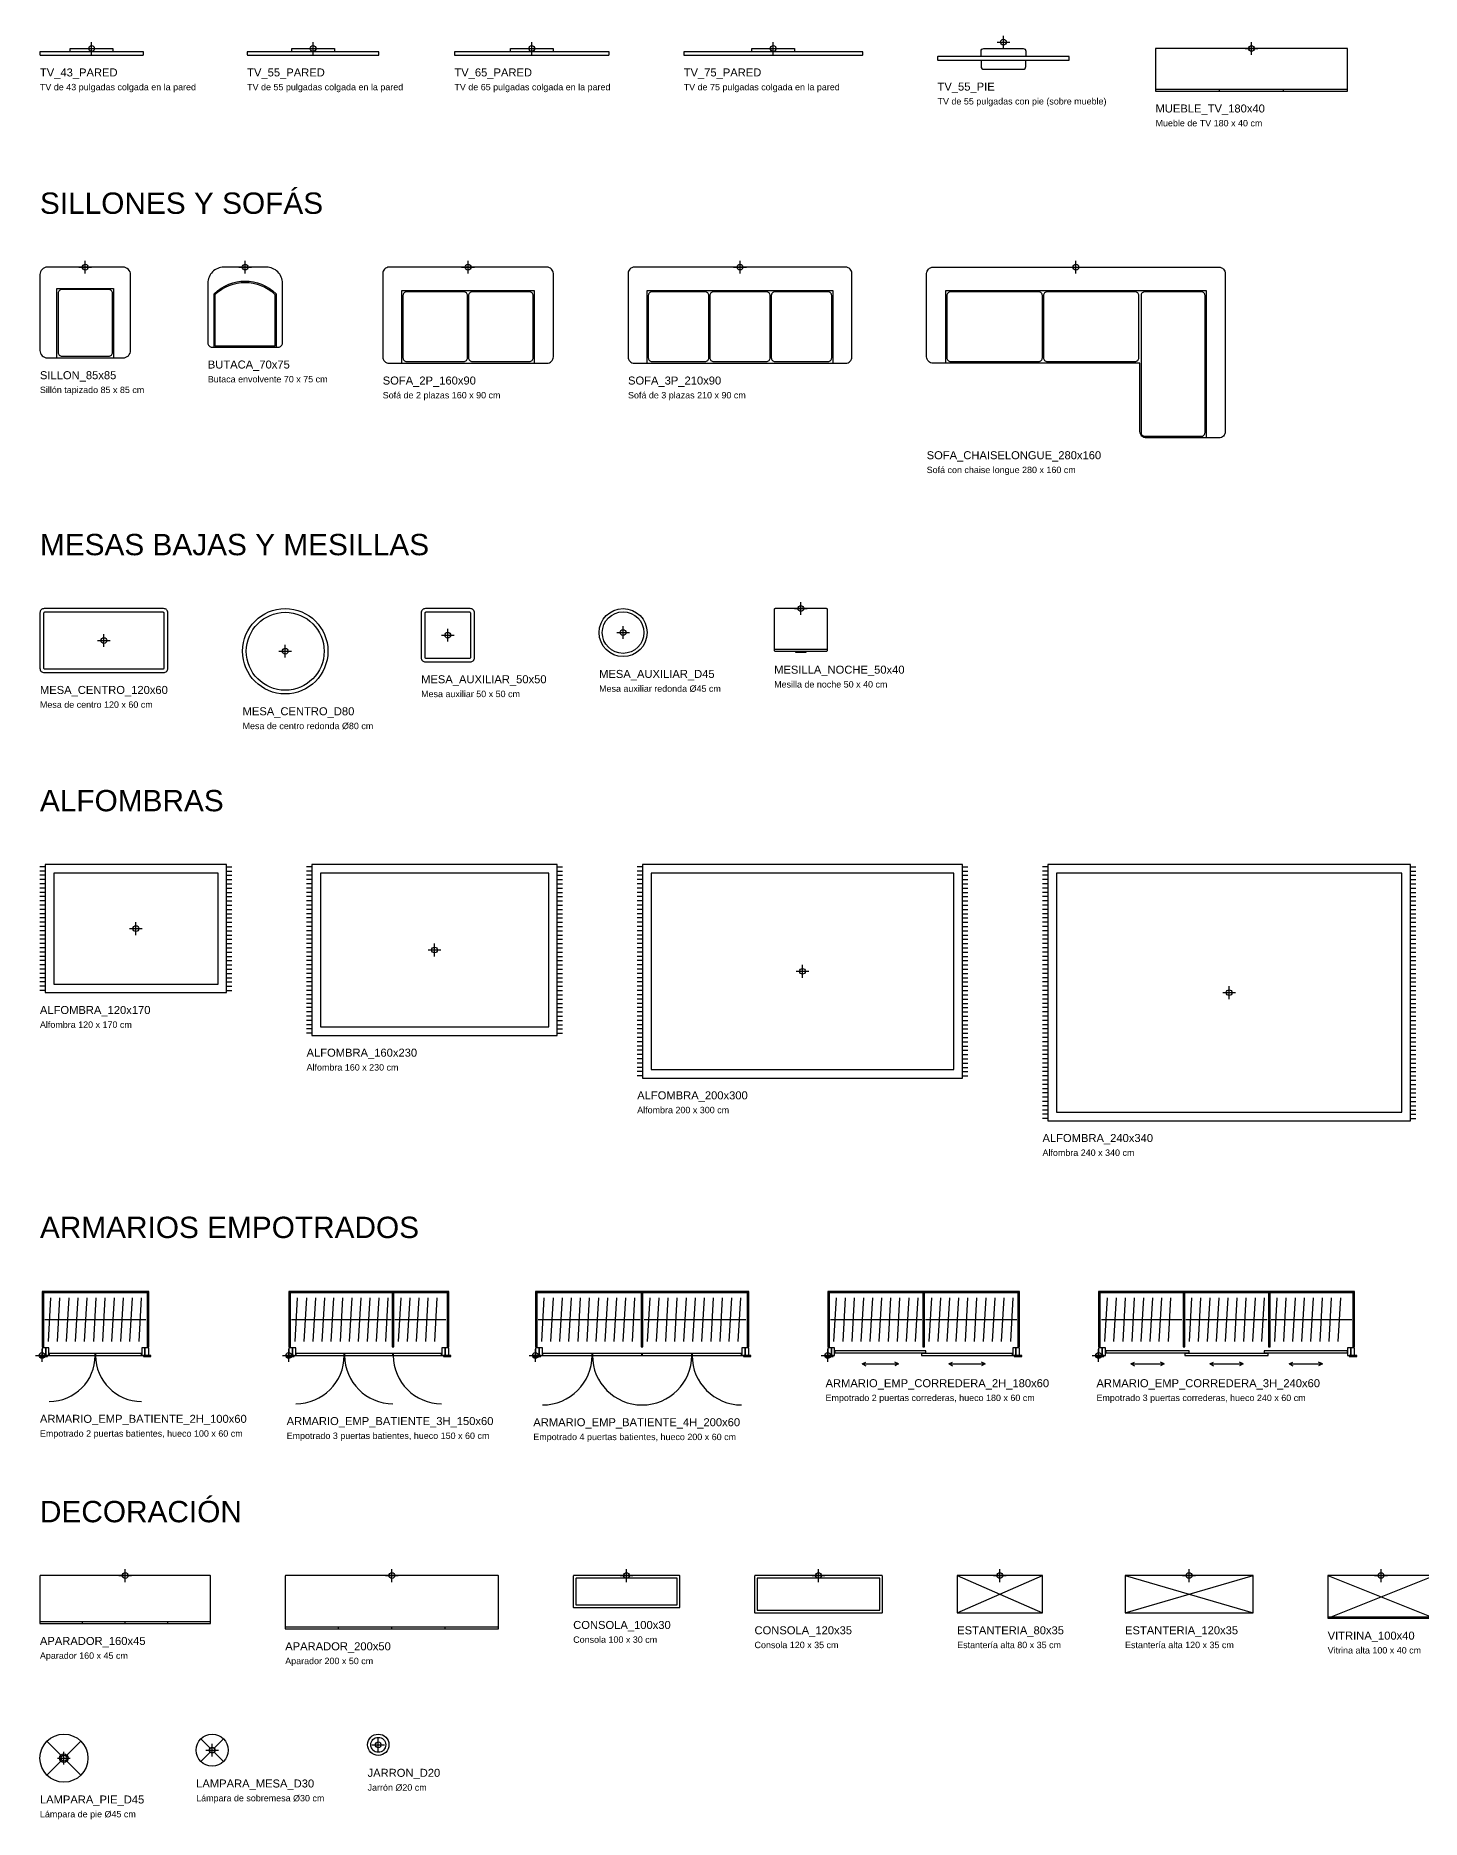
# Model space of a CAD drawing. Header units: millimetres. Extents: x -40 to 20850, y -32766 to 325.
# Drawn here: x -40 to 12952, y -32766 to -16048 of the extents above; entities that cross this region are included whole.
import ezdxf

# ---------------------------------------------------------------- set-up
doc = ezdxf.new("R2010")
doc.units = ezdxf.units.MM
for name, color, linetype in [('CAT-BLOQUES', 7, 'Continuous'), ('CAT-TEXTOS', 8, 'Continuous'), ('CAT-TITULOS', 7, 'Continuous')]:
    doc.layers.add(name, color=color, linetype=linetype)
doc.layers.add('CAT-PUNTO-INSERCION', color=1, linetype='Continuous', plot=False)
doc.styles.add('MOB_TEXTO', font='arial.ttf')

# ---------------------------------------------------------------- blocks, each defined once
blk = doc.blocks.new('TV_43_PARED')
blk.add_lwpolyline([(-200, -30), (-200, 0), (200, 0), (200, -30)])
blk.add_lwpolyline([(-481, -62), (481, -62, 0.414214), (485, -58), (485, -34, 0.414214), (481, -30), (-481, -30, 0.414214), (-485, -34), (-485, -58, 0.414214)], format="xyb", close=True)
blk = doc.blocks.new('TV_55_PARED')
blk.add_lwpolyline([(-200, -30), (-200, 0), (200, 0), (200, -30)])
blk.add_lwpolyline([(-613.5, -62), (613.5, -62, 0.4142136), (617.5, -58), (617.5, -34, 0.4142136), (613.5, -30), (-613.5, -30, 0.4142136), (-617.5, -34), (-617.5, -58, 0.4142136)], format="xyb", close=True)
blk = doc.blocks.new('TV_65_PARED')
blk.add_lwpolyline([(-200, -30), (-200, 0), (200, 0), (200, -30)])
blk.add_lwpolyline([(-721, -62), (721, -62, 0.414214), (725, -58), (725, -34, 0.414214), (721, -30), (-721, -30, 0.414214), (-725, -34), (-725, -58, 0.414214)], format="xyb", close=True)
blk = doc.blocks.new('TV_75_PARED')
blk.add_lwpolyline([(-200, -30), (-200, 0), (200, 0), (200, -30)])
blk.add_lwpolyline([(-836, -62), (836, -62, 0.414214), (840, -58), (840, -34, 0.414214), (836, -30), (-836, -30, 0.414214), (-840, -34), (-840, -58, 0.414214)], format="xyb", close=True)
blk = doc.blocks.new('TV_55_PIE')
blk.add_lwpolyline([(-613.5, -170), (613.5, -170, 0.4142136), (617.5, -166), (617.5, -139, 0.4142136), (613.5, -135), (-613.5, -135, 0.4142136), (-617.5, -139), (-617.5, -166, 0.4142136)], format="xyb", close=True)
for points in [[(-210, -135), (-210, -85, -0.4142136), (-185, -60), (185, -60, -0.4142136), (210, -85), (210, -135)], [(-210, -170), (-210, -230, 0.4142136), (-185, -255), (185, -255, 0.4142136), (210, -230), (210, -170)]]:
    blk.add_lwpolyline(points, format="xyb")
blk = doc.blocks.new('MUEBLE_TV_180x40')
for p, q in [((-900, -380), (900, -380)), ((-300, -400), (-300, -380)), ((300, -400), (300, -380))]:
    blk.add_line(p, q)
blk.add_lwpolyline([(-896, -400), (896, -400, 0.414214), (900, -396), (900, -4, 0.414214), (896, 0), (-896, 0, 0.414214), (-900, -4), (-900, -396, 0.414214)], format="xyb", close=True)
blk = doc.blocks.new('SILLON_85x85')
for points in [[(-355, -850), (355, -850, 0.414214), (425, -780), (425, -70, 0.414214), (355, 0), (-355, 0, 0.414214), (-425, -70), (-425, -780, 0.414214)], [(-220, -835), (220, -835, 0.414214), (255, -800), (255, -245, 0.414214), (220, -210), (-220, -210, 0.414214), (-255, -245), (-255, -800, 0.414214)]]:
    blk.add_lwpolyline(points, format="xyb", close=True)
blk.add_lwpolyline([(-265, -850), (-265, -200), (265, -200), (265, -850)])
blk = doc.blocks.new('BUTACA_70x75')
for points in [[(-310, -750), (310, -750, 0.414214), (350, -710), (350, -150, 0.414214), (200, 0), (-200, 0, 0.414214), (-350, -150), (-350, -710, 0.414214)], [(-280, -740), (-280, -255, -0.4), (280, -255), (280, -740)]]:
    blk.add_lwpolyline(points, format="xyb", close=True)
blk.add_lwpolyline([(-290, -750), (-290, -250, -0.413793), (290, -250), (290, -750)], format="xyb")
blk = doc.blocks.new('SOFA_2P_160x90')
for points in [[(-740, -900), (740, -900, 0.414214), (800, -840), (800, -60, 0.414214), (740, 0), (-740, 0, 0.414214), (-800, -60), (-800, -840, 0.414214)], [(-575, -885), (-40, -885, 0.414214), (-5, -850), (-5, -265, 0.414214), (-40, -230), (-575, -230, 0.414214), (-610, -265), (-610, -850, 0.414214)], [(40, -885), (575, -885, 0.414214), (610, -850), (610, -265, 0.414214), (575, -230), (40, -230, 0.414214), (5, -265), (5, -850, 0.414214)]]:
    blk.add_lwpolyline(points, format="xyb", close=True)
blk.add_lwpolyline([(-620, -900), (-620, -220), (620, -220), (620, -900)])
blk = doc.blocks.new('SOFA_3P_210x90')
for points in [[(-990, -900), (990, -900, 0.414214), (1050, -840), (1050, -60, 0.414214), (990, 0), (-990, 0, 0.414214), (-1050, -60), (-1050, -840, 0.414214)], [(-825, -885), (-328, -885, 0.414214), (-293, -850), (-293, -265, 0.414214), (-328, -230), (-825, -230, 0.414214), (-860, -265), (-860, -850, 0.414214)], [(-248, -885), (248, -885, 0.414214), (283, -850), (283, -265, 0.414214), (248, -230), (-248, -230, 0.414214), (-283, -265), (-283, -850, 0.414214)], [(328, -885), (825, -885, 0.414214), (860, -850), (860, -265, 0.414214), (825, -230), (328, -230, 0.414214), (293, -265), (293, -850, 0.414214)]]:
    blk.add_lwpolyline(points, format="xyb", close=True)
blk.add_lwpolyline([(-870, -900), (-870, -220), (870, -220), (870, -900)])
blk = doc.blocks.new('SOFA_CHAISELONGUE_280x160')
for points in [[(-1400, -60, -0.414214), (-1340, 0), (1340, 0, -0.414214), (1400, -60), (1400, -1540, -0.414214), (1340, -1600), (660, -1600, -0.414214), (600, -1540), (600, -900), (-1340, -900, -0.414214), (-1400, -840)], [(-1175, -885), (-350, -885, 0.414214), (-315, -850), (-315, -265, 0.414214), (-350, -230), (-1175, -230, 0.414214), (-1210, -265), (-1210, -850, 0.414214)], [(-270, -885), (555, -885, 0.414214), (590, -850), (590, -265, 0.414214), (555, -230), (-270, -230, 0.414214), (-305, -265), (-305, -850, 0.414214)], [(645, -1585), (1175, -1585, 0.414214), (1210, -1550), (1210, -265, 0.414214), (1175, -230), (645, -230, 0.414214), (610, -265), (610, -1550, 0.414214)]]:
    blk.add_lwpolyline(points, format="xyb", close=True)
blk.add_lwpolyline([(-1220, -900), (-1220, -220), (1220, -220), (1220, -1600)])
blk = doc.blocks.new('MESA_CENTRO_120x60')
for points in [[(-560, -300), (560, -300, 0.414214), (600, -260), (600, 260, 0.414214), (560, 300), (-560, 300, 0.414214), (-600, 260), (-600, -260, 0.414214)], [(-557, -265), (557, -265, 0.414214), (565, -257), (565, 257, 0.414214), (557, 265), (-557, 265, 0.414214), (-565, 257), (-565, -257, 0.414214)]]:
    blk.add_lwpolyline(points, format="xyb", close=True)
blk = doc.blocks.new('MESA_CENTRO_D80')
for radius in [400, 365]:
    blk.add_circle((0, 0), radius)
blk = doc.blocks.new('MESA_AUXILIAR_50x50')
for points in [[(-210, -250), (210, -250, 0.414214), (250, -210), (250, 210, 0.414214), (210, 250), (-210, 250, 0.414214), (-250, 210), (-250, -210, 0.414214)], [(-207, -215), (207, -215, 0.414214), (215, -207), (215, 207, 0.414214), (207, 215), (-207, 215, 0.414214), (-215, 207), (-215, -207, 0.414214)]]:
    blk.add_lwpolyline(points, format="xyb", close=True)
blk = doc.blocks.new('MESA_AUXILIAR_D45')
for radius in [225, 195]:
    blk.add_circle((0, 0), radius)
blk = doc.blocks.new('MESILLA_NOCHE_50x40')
blk.add_line((-250, -380), (250, -380))
blk.add_lwpolyline([(-240, -400), (240, -400, 0.414214), (250, -390), (250, -10, 0.414214), (240, 0), (-240, 0, 0.414214), (-250, -10), (-250, -390, 0.414214)], format="xyb", close=True)
blk.add_lwpolyline([(-50, -400), (-50, -410), (50, -410), (50, -400)])
blk = doc.blocks.new('ALFOMBRA_120x170')
for p, q in [((-850, 580), (-900, 580)), ((-850, 540), (-900, 540)), ((850, 580), (900, 580)), ((850, 540), (900, 540)), ((-850, 500), (-900, 500)), ((-850, 460), (-900, 460)), ((-850, 420), (-900, 420)), ((-850, 380), (-900, 380)), ((-850, 340), (-900, 340)), ((850, 500), (900, 500)), ((850, 460), (900, 460)), ((850, 420), (900, 420)), ((850, 380), (900, 380)), ((850, 340), (900, 340)), ((-850, 300), (-900, 300)), ((-850, 260), (-900, 260)), ((-850, 220), (-900, 220)), ((-850, 180), (-900, 180)), ((850, 300), (900, 300)), ((850, 260), (900, 260)), ((850, 220), (900, 220)), ((850, 180), (900, 180)), ((-850, 140), (-900, 140)), ((-850, 100), (-900, 100)), ((-850, 60), (-900, 60)), ((-850, 20), (-900, 20)), ((850, 140), (900, 140)), ((850, 100), (900, 100)), ((850, 60), (900, 60)), ((850, 20), (900, 20)), ((-850, -20), (-900, -20)), ((-850, -60), (-900, -60)), ((-850, -100), (-900, -100)), ((-850, -140), (-900, -140)), ((850, -20), (900, -20)), ((850, -60), (900, -60)), ((850, -100), (900, -100)), ((850, -140), (900, -140)), ((-850, -180), (-900, -180)), ((-850, -220), (-900, -220)), ((-850, -260), (-900, -260)), ((-850, -300), (-900, -300)), ((850, -180), (900, -180)), ((850, -220), (900, -220)), ((850, -260), (900, -260)), ((850, -300), (900, -300)), ((-850, -340), (-900, -340)), ((-850, -380), (-900, -380)), ((-850, -420), (-900, -420)), ((-850, -460), (-900, -460)), ((-850, -500), (-900, -500)), ((850, -340), (900, -340)), ((850, -380), (900, -380)), ((850, -420), (900, -420)), ((850, -460), (900, -460)), ((850, -500), (900, -500)), ((-850, -540), (-900, -540)), ((-850, -580), (-900, -580)), ((850, -540), (900, -540)), ((850, -580), (900, -580))]:
    blk.add_line(p, q)
for points in [[(-850, -600), (850, -600), (850, 600), (-850, 600)], [(-770, -520), (770, -520), (770, 520), (-770, 520)]]:
    blk.add_lwpolyline(points, close=True)
blk = doc.blocks.new('ALFOMBRA_160x230')
for p, q in [((-1150, 780), (-1200, 780)), ((-1150, 740), (-1200, 740)), ((-1150, 700), (-1200, 700)), ((1150, 780), (1200, 780)), ((1150, 740), (1200, 740)), ((1150, 700), (1200, 700)), ((-1150, 660), (-1200, 660)), ((-1150, 620), (-1200, 620)), ((-1150, 580), (-1200, 580)), ((-1150, 540), (-1200, 540)), ((1150, 660), (1200, 660)), ((1150, 620), (1200, 620)), ((1150, 580), (1200, 580)), ((1150, 540), (1200, 540)), ((-1150, 500), (-1200, 500)), ((-1150, 460), (-1200, 460)), ((-1150, 420), (-1200, 420)), ((-1150, 380), (-1200, 380)), ((-1150, 340), (-1200, 340)), ((1150, 500), (1200, 500)), ((1150, 460), (1200, 460)), ((1150, 420), (1200, 420)), ((1150, 380), (1200, 380)), ((1150, 340), (1200, 340)), ((-1150, 300), (-1200, 300)), ((-1150, 260), (-1200, 260)), ((-1150, 220), (-1200, 220)), ((-1150, 180), (-1200, 180)), ((1150, 300), (1200, 300)), ((1150, 260), (1200, 260)), ((1150, 220), (1200, 220)), ((1150, 180), (1200, 180)), ((-1150, 140), (-1200, 140)), ((-1150, 100), (-1200, 100)), ((-1150, 60), (-1200, 60)), ((-1150, 20), (-1200, 20)), ((1150, 140), (1200, 140)), ((1150, 100), (1200, 100)), ((1150, 60), (1200, 60)), ((1150, 20), (1200, 20)), ((-1150, -20), (-1200, -20)), ((-1150, -60), (-1200, -60)), ((-1150, -100), (-1200, -100)), ((-1150, -140), (-1200, -140)), ((1150, -20), (1200, -20)), ((1150, -60), (1200, -60)), ((1150, -100), (1200, -100)), ((1150, -140), (1200, -140)), ((-1150, -180), (-1200, -180)), ((-1150, -220), (-1200, -220)), ((-1150, -260), (-1200, -260)), ((-1150, -300), (-1200, -300)), ((1150, -180), (1200, -180)), ((1150, -220), (1200, -220)), ((1150, -260), (1200, -260)), ((1150, -300), (1200, -300)), ((-1150, -340), (-1200, -340)), ((-1150, -380), (-1200, -380)), ((-1150, -420), (-1200, -420)), ((-1150, -460), (-1200, -460)), ((-1150, -500), (-1200, -500)), ((1150, -340), (1200, -340)), ((1150, -380), (1200, -380)), ((1150, -420), (1200, -420)), ((1150, -460), (1200, -460)), ((1150, -500), (1200, -500)), ((-1150, -540), (-1200, -540)), ((-1150, -580), (-1200, -580)), ((-1150, -620), (-1200, -620)), ((-1150, -660), (-1200, -660)), ((1150, -540), (1200, -540)), ((1150, -580), (1200, -580)), ((1150, -620), (1200, -620)), ((1150, -660), (1200, -660)), ((-1150, -700), (-1200, -700)), ((-1150, -740), (-1200, -740)), ((-1150, -780), (-1200, -780)), ((1150, -700), (1200, -700)), ((1150, -740), (1200, -740)), ((1150, -780), (1200, -780))]:
    blk.add_line(p, q)
for points in [[(-1150, -800), (1150, -800), (1150, 800), (-1150, 800)], [(-1070, -720), (1070, -720), (1070, 720), (-1070, 720)]]:
    blk.add_lwpolyline(points, close=True)
blk = doc.blocks.new('ALFOMBRA_200x300')
for p, q in [((-1500, 980), (-1550, 980)), ((-1500, 940), (-1550, 940)), ((-1500, 900), (-1550, 900)), ((-1500, 860), (-1550, 860)), ((1500, 980), (1550, 980)), ((1500, 940), (1550, 940)), ((1500, 900), (1550, 900)), ((1500, 860), (1550, 860)), ((-1500, 820), (-1550, 820)), ((-1500, 780), (-1550, 780)), ((-1500, 740), (-1550, 740)), ((-1500, 700), (-1550, 700)), ((1500, 820), (1550, 820)), ((1500, 780), (1550, 780)), ((1500, 740), (1550, 740)), ((1500, 700), (1550, 700)), ((-1500, 660), (-1550, 660)), ((-1500, 620), (-1550, 620)), ((-1500, 580), (-1550, 580)), ((-1500, 540), (-1550, 540)), ((1500, 660), (1550, 660)), ((1500, 620), (1550, 620)), ((1500, 580), (1550, 580)), ((1500, 540), (1550, 540)), ((-1500, 500), (-1550, 500)), ((-1500, 460), (-1550, 460)), ((-1500, 420), (-1550, 420)), ((-1500, 380), (-1550, 380)), ((-1500, 340), (-1550, 340)), ((1500, 500), (1550, 500)), ((1500, 460), (1550, 460)), ((1500, 420), (1550, 420)), ((1500, 380), (1550, 380)), ((1500, 340), (1550, 340)), ((-1500, 300), (-1550, 300)), ((-1500, 260), (-1550, 260)), ((-1500, 220), (-1550, 220)), ((-1500, 180), (-1550, 180)), ((1500, 300), (1550, 300)), ((1500, 260), (1550, 260)), ((1500, 220), (1550, 220)), ((1500, 180), (1550, 180)), ((-1500, 140), (-1550, 140)), ((-1500, 100), (-1550, 100)), ((-1500, 60), (-1550, 60)), ((-1500, 20), (-1550, 20)), ((1500, 140), (1550, 140)), ((1500, 100), (1550, 100)), ((1500, 60), (1550, 60)), ((1500, 20), (1550, 20)), ((-1500, -20), (-1550, -20)), ((-1500, -60), (-1550, -60)), ((-1500, -100), (-1550, -100)), ((-1500, -140), (-1550, -140)), ((1500, -20), (1550, -20)), ((1500, -60), (1550, -60)), ((1500, -100), (1550, -100)), ((1500, -140), (1550, -140)), ((-1500, -180), (-1550, -180)), ((-1500, -220), (-1550, -220)), ((-1500, -260), (-1550, -260)), ((-1500, -300), (-1550, -300)), ((1500, -180), (1550, -180)), ((1500, -220), (1550, -220)), ((1500, -260), (1550, -260)), ((1500, -300), (1550, -300)), ((-1500, -340), (-1550, -340)), ((-1500, -380), (-1550, -380)), ((-1500, -420), (-1550, -420)), ((-1500, -460), (-1550, -460)), ((-1500, -500), (-1550, -500)), ((1500, -340), (1550, -340)), ((1500, -380), (1550, -380)), ((1500, -420), (1550, -420)), ((1500, -460), (1550, -460)), ((1500, -500), (1550, -500)), ((-1500, -540), (-1550, -540)), ((-1500, -580), (-1550, -580)), ((-1500, -620), (-1550, -620)), ((-1500, -660), (-1550, -660)), ((1500, -540), (1550, -540)), ((1500, -580), (1550, -580)), ((1500, -620), (1550, -620)), ((1500, -660), (1550, -660)), ((-1500, -700), (-1550, -700)), ((-1500, -740), (-1550, -740)), ((-1500, -780), (-1550, -780)), ((-1500, -820), (-1550, -820)), ((1500, -700), (1550, -700)), ((1500, -740), (1550, -740)), ((1500, -780), (1550, -780)), ((1500, -820), (1550, -820)), ((-1500, -860), (-1550, -860)), ((-1500, -900), (-1550, -900)), ((-1500, -940), (-1550, -940)), ((-1500, -980), (-1550, -980)), ((1500, -860), (1550, -860)), ((1500, -900), (1550, -900)), ((1500, -940), (1550, -940)), ((1500, -980), (1550, -980))]:
    blk.add_line(p, q)
for points in [[(-1500, -1000), (1500, -1000), (1500, 1000), (-1500, 1000)], [(-1420, -920), (1420, -920), (1420, 920), (-1420, 920)]]:
    blk.add_lwpolyline(points, close=True)
blk = doc.blocks.new('ALFOMBRA_240x340')
for p, q in [((-1700, 1180), (-1750, 1180)), ((1700, 1180), (1750, 1180)), ((-1700, 1140), (-1750, 1140)), ((-1700, 1100), (-1750, 1100)), ((-1700, 1060), (-1750, 1060)), ((-1700, 1020), (-1750, 1020)), ((1700, 1140), (1750, 1140)), ((1700, 1100), (1750, 1100)), ((1700, 1060), (1750, 1060)), ((1700, 1020), (1750, 1020)), ((-1700, 980), (-1750, 980)), ((-1700, 940), (-1750, 940)), ((-1700, 900), (-1750, 900)), ((-1700, 860), (-1750, 860)), ((1700, 980), (1750, 980)), ((1700, 940), (1750, 940)), ((1700, 900), (1750, 900)), ((1700, 860), (1750, 860)), ((-1700, 820), (-1750, 820)), ((-1700, 780), (-1750, 780)), ((-1700, 740), (-1750, 740)), ((-1700, 700), (-1750, 700)), ((1700, 820), (1750, 820)), ((1700, 780), (1750, 780)), ((1700, 740), (1750, 740)), ((1700, 700), (1750, 700)), ((-1700, 660), (-1750, 660)), ((-1700, 620), (-1750, 620)), ((-1700, 580), (-1750, 580)), ((-1700, 540), (-1750, 540)), ((1700, 660), (1750, 660)), ((1700, 620), (1750, 620)), ((1700, 580), (1750, 580)), ((1700, 540), (1750, 540)), ((-1700, 500), (-1750, 500)), ((-1700, 460), (-1750, 460)), ((-1700, 420), (-1750, 420)), ((-1700, 380), (-1750, 380)), ((-1700, 340), (-1750, 340)), ((1700, 500), (1750, 500)), ((1700, 460), (1750, 460)), ((1700, 420), (1750, 420)), ((1700, 380), (1750, 380)), ((1700, 340), (1750, 340)), ((-1700, 300), (-1750, 300)), ((-1700, 260), (-1750, 260)), ((-1700, 220), (-1750, 220)), ((-1700, 180), (-1750, 180)), ((1700, 300), (1750, 300)), ((1700, 260), (1750, 260)), ((1700, 220), (1750, 220)), ((1700, 180), (1750, 180)), ((-1700, 140), (-1750, 140)), ((-1700, 100), (-1750, 100)), ((-1700, 60), (-1750, 60)), ((-1700, 20), (-1750, 20)), ((1700, 140), (1750, 140)), ((1700, 100), (1750, 100)), ((1700, 60), (1750, 60)), ((1700, 20), (1750, 20)), ((-1700, -20), (-1750, -20)), ((-1700, -60), (-1750, -60)), ((-1700, -100), (-1750, -100)), ((-1700, -140), (-1750, -140)), ((1700, -20), (1750, -20)), ((1700, -60), (1750, -60)), ((1700, -100), (1750, -100)), ((1700, -140), (1750, -140)), ((-1700, -180), (-1750, -180)), ((-1700, -220), (-1750, -220)), ((-1700, -260), (-1750, -260)), ((-1700, -300), (-1750, -300)), ((1700, -180), (1750, -180)), ((1700, -220), (1750, -220)), ((1700, -260), (1750, -260)), ((1700, -300), (1750, -300)), ((-1700, -340), (-1750, -340)), ((-1700, -380), (-1750, -380)), ((-1700, -420), (-1750, -420)), ((-1700, -460), (-1750, -460)), ((-1700, -500), (-1750, -500)), ((1700, -340), (1750, -340)), ((1700, -380), (1750, -380)), ((1700, -420), (1750, -420)), ((1700, -460), (1750, -460)), ((1700, -500), (1750, -500)), ((-1700, -540), (-1750, -540)), ((-1700, -580), (-1750, -580)), ((-1700, -620), (-1750, -620)), ((-1700, -660), (-1750, -660)), ((1700, -540), (1750, -540)), ((1700, -580), (1750, -580)), ((1700, -620), (1750, -620)), ((1700, -660), (1750, -660)), ((-1700, -700), (-1750, -700)), ((-1700, -740), (-1750, -740)), ((-1700, -780), (-1750, -780)), ((-1700, -820), (-1750, -820)), ((1700, -700), (1750, -700)), ((1700, -740), (1750, -740)), ((1700, -780), (1750, -780)), ((1700, -820), (1750, -820)), ((-1700, -860), (-1750, -860)), ((-1700, -900), (-1750, -900)), ((-1700, -940), (-1750, -940)), ((-1700, -980), (-1750, -980)), ((1700, -860), (1750, -860)), ((1700, -900), (1750, -900)), ((1700, -940), (1750, -940)), ((1700, -980), (1750, -980)), ((-1700, -1020), (-1750, -1020)), ((-1700, -1060), (-1750, -1060)), ((-1700, -1100), (-1750, -1100)), ((-1700, -1140), (-1750, -1140)), ((1700, -1020), (1750, -1020)), ((1700, -1060), (1750, -1060)), ((1700, -1100), (1750, -1100)), ((1700, -1140), (1750, -1140)), ((-1700, -1180), (-1750, -1180)), ((1700, -1180), (1750, -1180))]:
    blk.add_line(p, q)
for points in [[(-1700, -1200), (1700, -1200), (1700, 1200), (-1700, 1200)], [(-1620, -1120), (1620, -1120), (1620, 1120), (-1620, 1120)]]:
    blk.add_lwpolyline(points, close=True)
blk = doc.blocks.new('ARMARIO_EMP_BATIENTE_2H_100x60')
for p, q in [((59, 130), (83, 540)), ((144, 130), (168, 540)), ((229, 130), (253, 540)), ((314, 130), (338, 540)), ((399, 130), (423, 540)), ((484, 130), (508, 540)), ((569, 130), (593, 540)), ((654, 130), (678, 540)), ((739, 130), (763, 540)), ((824, 130), (848, 540)), ((909, 130), (933, 540)), ((26, 335), (974, 335))]:
    blk.add_line(p, q)
for points in [[(0, 80), (16, 80), (16, 600), (0, 600)], [(16, 590), (984, 590), (984, 600), (16, 600)], [(984, 80), (1000, 80), (1000, 600), (984, 600)], [(-20, -10), (50, -10), (50, 0), (-20, 0)], [(0, 0), (35, 0), (35, 70), (0, 70)], [(35, 0), (65, 0), (65, 70), (35, 70)], [(67, 0), (498.5, 0), (498.5, 19), (67, 19)], [(501.5, 0), (933, 0), (933, 19), (501.5, 19)], [(935, 0), (965, 0), (965, 70), (935, 70)], [(950, -10), (1020, -10), (1020, 0), (950, 0)], [(965, 0), (1000, 0), (1000, 70), (965, 70)]]:
    blk.add_lwpolyline(points, close=True)
for centre, start, end in [((67, 0), 270, 360), ((933, 0), 180, 270)]:
    blk.add_arc(centre, 431.5, start, end)
blk = doc.blocks.new('ARMARIO_EMP_BATIENTE_3H_150x60')
for p, q in [((59, 130), (83, 540)), ((144, 130), (168, 540)), ((229, 130), (253, 540)), ((314, 130), (338, 540)), ((399, 130), (423, 540)), ((484, 130), (508, 540)), ((569, 130), (593, 540)), ((654, 130), (678, 540)), ((739, 130), (763, 540)), ((824, 130), (848, 540)), ((909, 130), (933, 540)), ((1029, 130), (1053, 540)), ((1114, 130), (1138, 540)), ((1199, 130), (1223, 540)), ((1284, 130), (1308, 540)), ((1369, 130), (1393, 540)), ((26, 335), (960, 335)), ((996, 335), (1474, 335))]:
    blk.add_line(p, q)
for points in [[(0, 80), (16, 80), (16, 600), (0, 600)], [(16, 590), (1484, 590), (1484, 600), (16, 600)], [(970, 80), (986, 80), (986, 590), (970, 590)], [(1484, 80), (1500, 80), (1500, 600), (1484, 600)], [(-20, -10), (50, -10), (50, 0), (-20, 0)], [(0, 0), (35, 0), (35, 70), (0, 70)], [(35, 0), (65, 0), (65, 70), (35, 70)], [(67, 0), (520, 0), (520, 19), (67, 19)], [(523, 0), (977, 0), (977, 19), (523, 19)], [(980, 0), (1433, 0), (1433, 19), (980, 19)], [(1435, 0), (1465, 0), (1465, 70), (1435, 70)], [(1450, -10), (1520, -10), (1520, 0), (1450, 0)], [(1465, 0), (1500, 0), (1500, 70), (1465, 70)]]:
    blk.add_lwpolyline(points, close=True)
for centre, start, end in [((67, 0), 270, 360), ((977, 0), 180, 270), ((1433, 0), 180, 270)]:
    blk.add_arc(centre, 453, start, end)
blk = doc.blocks.new('ARMARIO_EMP_BATIENTE_4H_200x60')
for p, q in [((59, 130), (83, 540)), ((144, 130), (168, 540)), ((229, 130), (253, 540)), ((314, 130), (338, 540)), ((399, 130), (423, 540)), ((484, 130), (508, 540)), ((569, 130), (593, 540)), ((654, 130), (678, 540)), ((739, 130), (763, 540)), ((824, 130), (848, 540)), ((909, 130), (933, 540)), ((1051, 130), (1075, 540)), ((1136, 130), (1160, 540)), ((1221, 130), (1245, 540)), ((1306, 130), (1330, 540)), ((1391, 130), (1415, 540)), ((1476, 130), (1500, 540)), ((1561, 130), (1585, 540)), ((1646, 130), (1670, 540)), ((1731, 130), (1755, 540)), ((1816, 130), (1840, 540)), ((1901, 130), (1925, 540)), ((26, 335), (982, 335)), ((1018, 335), (1974, 335))]:
    blk.add_line(p, q)
for points in [[(0, 80), (16, 80), (16, 600), (0, 600)], [(16, 590), (1984, 590), (1984, 600), (16, 600)], [(992, 80), (1008, 80), (1008, 590), (992, 590)], [(1984, 80), (2000, 80), (2000, 600), (1984, 600)], [(-20, -10), (50, -10), (50, 0), (-20, 0)], [(0, 0), (35, 0), (35, 70), (0, 70)], [(35, 0), (65, 0), (65, 70), (35, 70)], [(67, 0), (531.25, 0), (531.25, 19), (67, 19)], [(534.25, 0), (998.5, 0), (998.5, 19), (534.25, 19)], [(1001.5, 0), (1465.75, 0), (1465.75, 19), (1001.5, 19)], [(1468.75, 0), (1933, 0), (1933, 19), (1468.75, 19)], [(1935, 0), (1965, 0), (1965, 70), (1935, 70)], [(1950, -10), (2020, -10), (2020, 0), (1950, 0)], [(1965, 0), (2000, 0), (2000, 70), (1965, 70)]]:
    blk.add_lwpolyline(points, close=True)
for centre, start, end in [((67, 0), 270, 360), ((998.5, 0), 180, 270), ((1001.5, 0), 270, 360), ((1933, 0), 180, 270)]:
    blk.add_arc(centre, 464.25, start, end)
blk = doc.blocks.new('ARMARIO_EMP_CORREDERA_2H_180x60')
for p, q in [((59, 130), (83, 540)), ((144, 130), (168, 540)), ((229, 130), (253, 540)), ((314, 130), (338, 540)), ((399, 130), (423, 540)), ((484, 130), (508, 540)), ((569, 130), (593, 540)), ((654, 130), (678, 540)), ((739, 130), (763, 540)), ((824, 130), (848, 540)), ((951, 130), (975, 540)), ((1036, 130), (1060, 540)), ((1121, 130), (1145, 540)), ((1206, 130), (1230, 540)), ((1291, 130), (1315, 540)), ((1376, 130), (1400, 540)), ((1461, 130), (1485, 540)), ((1546, 130), (1570, 540)), ((1631, 130), (1655, 540)), ((1716, 130), (1740, 540)), ((26, 335), (882, 335)), ((918, 335), (1774, 335)), ((322.9, -80), (357.9, -62.5)), ((322.9, -80), (664.1, -80)), ((322.9, -80), (357.9, -97.5)), ((664.1, -80), (629.1, -62.5)), ((664.1, -80), (629.1, -97.5)), ((1135.9, -80), (1170.9, -62.5)), ((1135.9, -80), (1477.1, -80)), ((1135.9, -80), (1170.9, -97.5)), ((1477.1, -80), (1442.1, -62.5)), ((1477.1, -80), (1442.1, -97.5))]:
    blk.add_line(p, q)
for points in [[(0, 80), (16, 80), (16, 600), (0, 600)], [(16, 590), (1784, 590), (1784, 600), (16, 600)], [(892, 80), (908, 80), (908, 590), (892, 590)], [(1784, 80), (1800, 80), (1800, 600), (1784, 600)], [(-20, -10), (50, -10), (50, 0), (-20, 0)], [(0, 0), (35, 0), (35, 70), (0, 70)], [(35, 0), (65, 0), (65, 70), (35, 70)], [(67, 23), (920, 23), (920, 42), (67, 42)], [(880, 0), (1733, 0), (1733, 19), (880, 19)], [(1735, 0), (1765, 0), (1765, 70), (1735, 70)], [(1750, -10), (1820, -10), (1820, 0), (1750, 0)], [(1765, 0), (1800, 0), (1800, 70), (1765, 70)]]:
    blk.add_lwpolyline(points, close=True)
blk = doc.blocks.new('ARMARIO_EMP_CORREDERA_3H_240x60')
for p, q in [((59, 130), (83, 540)), ((144, 130), (168, 540)), ((229, 130), (253, 540)), ((314, 130), (338, 540)), ((399, 130), (423, 540)), ((484, 130), (508, 540)), ((569, 130), (593, 540)), ((654, 130), (678, 540)), ((851, 130), (875, 540)), ((936, 130), (960, 540)), ((1021, 130), (1045, 540)), ((1106, 130), (1130, 540)), ((1191, 130), (1215, 540)), ((1276, 130), (1300, 540)), ((1361, 130), (1385, 540)), ((1446, 130), (1470, 540)), ((1531, 130), (1555, 540)), ((1651, 130), (1675, 540)), ((1736, 130), (1760, 540)), ((1821, 130), (1845, 540)), ((1906, 130), (1930, 540)), ((1991, 130), (2015, 540)), ((2076, 130), (2100, 540)), ((2161, 130), (2185, 540)), ((2246, 130), (2270, 540)), ((26, 335), (782, 335)), ((818, 335), (1582, 335)), ((1618, 335), (2374, 335)), ((301.6, -80), (336.6, -62.5)), ((301.6, -80), (614.4, -80)), ((301.6, -80), (336.6, -97.5)), ((614.4, -80), (579.4, -62.5)), ((614.4, -80), (579.4, -97.5)), ((1043.6, -80), (1078.6, -62.5)), ((1043.6, -80), (1356.4, -80)), ((1043.6, -80), (1078.6, -97.5)), ((1356.4, -80), (1321.4, -62.5)), ((1356.4, -80), (1321.4, -97.5)), ((1785.6, -80), (1820.6, -62.5)), ((1785.6, -80), (2098.4, -80)), ((1785.6, -80), (1820.6, -97.5)), ((2098.4, -80), (2063.4, -62.5)), ((2098.4, -80), (2063.4, -97.5))]:
    blk.add_line(p, q)
for points in [[(0, 80), (16, 80), (16, 600), (0, 600)], [(16, 590), (2384, 590), (2384, 600), (16, 600)], [(792, 80), (808, 80), (808, 590), (792, 590)], [(1592, 80), (1608, 80), (1608, 590), (1592, 590)], [(2384, 80), (2400, 80), (2400, 600), (2384, 600)], [(-20, -10), (50, -10), (50, 0), (-20, 0)], [(0, 0), (35, 0), (35, 70), (0, 70)], [(35, 0), (65, 0), (65, 70), (35, 70)], [(67, 23), (849, 23), (849, 42), (67, 42)], [(809, 0), (1591, 0), (1591, 19), (809, 19)], [(1551, 23), (2333, 23), (2333, 42), (1551, 42)], [(2335, 0), (2365, 0), (2365, 70), (2335, 70)], [(2350, -10), (2420, -10), (2420, 0), (2350, 0)], [(2365, 0), (2400, 0), (2400, 70), (2365, 70)]]:
    blk.add_lwpolyline(points, close=True)
blk = doc.blocks.new('APARADOR_160x45')
for p, q in [((-800, -430), (800, -430)), ((-400, -450), (-400, -430)), ((0, -450), (0, -430)), ((400, -450), (400, -430))]:
    blk.add_line(p, q)
blk.add_lwpolyline([(-796, -450), (796, -450, 0.414214), (800, -446), (800, -4, 0.414214), (796, 0), (-796, 0, 0.414214), (-800, -4), (-800, -446, 0.414214)], format="xyb", close=True)
blk = doc.blocks.new('APARADOR_200x50')
for p, q in [((-1000, -480), (1000, -480)), ((-500, -500), (-500, -480)), ((0, -500), (0, -480)), ((500, -500), (500, -480))]:
    blk.add_line(p, q)
blk.add_lwpolyline([(-996, -500), (996, -500, 0.414214), (1000, -496), (1000, -4, 0.414214), (996, 0), (-996, 0, 0.414214), (-1000, -4), (-1000, -496, 0.414214)], format="xyb", close=True)
blk = doc.blocks.new('CONSOLA_100x30')
for points in [[(-494, -300), (494, -300, 0.414214), (500, -294), (500, -6, 0.414214), (494, 0), (-494, 0, 0.414214), (-500, -6), (-500, -294, 0.414214)], [(-473, -275), (473, -275, 0.414214), (475, -273), (475, -27, 0.414214), (473, -25), (-473, -25, 0.414214), (-475, -27), (-475, -273, 0.414214)]]:
    blk.add_lwpolyline(points, format="xyb", close=True)
blk = doc.blocks.new('CONSOLA_120x35')
for points in [[(-594, -350), (594, -350, 0.414214), (600, -344), (600, -6, 0.414214), (594, 0), (-594, 0, 0.414214), (-600, -6), (-600, -344, 0.414214)], [(-573, -325), (573, -325, 0.414214), (575, -323), (575, -27, 0.414214), (573, -25), (-573, -25, 0.414214), (-575, -27), (-575, -323, 0.414214)]]:
    blk.add_lwpolyline(points, format="xyb", close=True)
blk = doc.blocks.new('ESTANTERIA_80x35')
for p, q in [((-400, -350), (400, 0)), ((-400, 0), (400, -350))]:
    blk.add_line(p, q)
blk.add_lwpolyline([(-400, -350), (400, -350), (400, 0), (-400, 0)], close=True)
blk = doc.blocks.new('ESTANTERIA_120x35')
for p, q in [((-600, -350), (600, 0)), ((-600, 0), (600, -350))]:
    blk.add_line(p, q)
blk.add_lwpolyline([(-600, -350), (600, -350), (600, 0), (-600, 0)], close=True)
blk = doc.blocks.new('VITRINA_100x40')
for p, q in [((-500, -400), (500, 0)), ((-500, 0), (500, -400)), ((-500, -385), (500, -385))]:
    blk.add_line(p, q)
blk.add_lwpolyline([(-500, -400), (500, -400), (500, 0), (-500, 0)], close=True)
blk = doc.blocks.new('LAMPARA_PIE_D45')
for p, q in [((-28, 28), (-159, 159)), ((28, 28), (159, 159)), ((-28, -28), (-159, -159)), ((28, -28), (159, -159))]:
    blk.add_line(p, q)
for radius in [225, 40]:
    blk.add_circle((0, 0), radius)
blk = doc.blocks.new('LAMPARA_MESA_D30')
for p, q in [((-18, 18), (-106, 106)), ((18, 18), (106, 106)), ((-18, -18), (-106, -106)), ((18, -18), (106, -106))]:
    blk.add_line(p, q)
for radius in [150, 25]:
    blk.add_circle((0, 0), radius)
blk = doc.blocks.new('JARRON_D20')
for radius in [100, 70]:
    blk.add_circle((0, 0), radius)

msp = doc.modelspace()

# ---------------------------------------------------------------- linework, layer by layer
at = {"layer": 'CAT-PUNTO-INSERCION'}
for p, q in [((9034, -16168), (9034, -16048)), ((425, -16168), (545, -16168)), ((485, -16228), (485, -16108)), ((2501, -16168), (2621, -16168)), ((2561, -16228), (2561, -16108)), ((4551, -16168), (4671, -16168)), ((4611, -16228), (4611, -16108)), ((6816, -16168), (6936, -16168)), ((6876, -16228), (6876, -16108)), ((8974, -16108), (9094, -16108)), ((11300, -16168), (11420, -16168)), ((11360, -16228), (11360, -16108)), ((365, -18218), (485, -18218)), ((425, -18278), (425, -18158)), ((1864, -18218), (1984, -18218)), ((1924, -18278), (1924, -18158)), ((3954, -18218), (4074, -18218)), ((4014, -18278), (4014, -18158)), ((6504, -18218), (6624, -18218)), ((6564, -18278), (6564, -18158)), ((9654, -18218), (9774, -18218)), ((9714, -18278), (9714, -18158)), ((7134, -21478), (7134, -21358)), ((7074, -21418), (7194, -21418)), ((540, -21718), (660, -21718)), ((600, -21778), (600, -21658)), ((3764, -21668), (3884, -21668)), ((3824, -21728), (3824, -21608)), ((5408, -21643), (5528, -21643)), ((5468, -21703), (5468, -21583)), ((2240, -21818), (2360, -21818)), ((2300, -21878), (2300, -21758)), ((900, -24478), (900, -24358)), ((840, -24418), (960, -24418)), ((3700, -24678), (3700, -24558)), ((3640, -24618), (3760, -24618)), ((7090, -24818), (7210, -24818)), ((7150, -24878), (7150, -24758)), ((11090, -25018), (11210, -25018)), ((11150, -25078), (11150, -24958)), ((-40, -28418), (80, -28418)), ((20, -28478), (20, -28358)), ((2273, -28418), (2393, -28418)), ((2333, -28478), (2333, -28358)), ((4586, -28418), (4706, -28418)), ((4646, -28478), (4646, -28358)), ((7326, -28418), (7446, -28418)), ((7386, -28478), (7386, -28358)), ((9866, -28418), (9986, -28418)), ((9926, -28478), (9926, -28358)), ((800, -30542), (800, -30422)), ((3300, -30542), (3300, -30422)), ((5500, -30542), (5500, -30422)), ((7300, -30542), (7300, -30422)), ((9000, -30542), (9000, -30422)), ((10774, -30542), (10774, -30422)), ((12574, -30542), (12574, -30422)), ((740, -30482), (860, -30482)), ((3240, -30482), (3360, -30482)), ((5440, -30482), (5560, -30482)), ((7240, -30482), (7360, -30482)), ((8940, -30482), (9060, -30482)), ((10714, -30482), (10834, -30482)), ((12514, -30482), (12634, -30482)), ((1615, -32178), (1615, -32058)), ((3112, -32068), (3232, -32068)), ((3172, -32128), (3172, -32008)), ((165, -32193), (285, -32193)), ((225, -32253), (225, -32133)), ((1555, -32118), (1675, -32118))]:
    msp.add_line(p, q, dxfattribs=at)
for centre in [(485, -16168), (2561, -16168), (4611, -16168), (6876, -16168), (9034, -16108), (11360, -16168), (425, -18218), (1924, -18218), (4014, -18218), (6564, -18218), (9714, -18218), (7134, -21418), (600, -21718), (3824, -21668), (5468, -21643), (2300, -21818), (900, -24418), (3700, -24618), (7150, -24818), (11150, -25018), (20, -28418), (2333, -28418), (4646, -28418), (7386, -28418), (9926, -28418), (800, -30482), (3300, -30482), (5500, -30482), (7300, -30482), (9000, -30482), (10774, -30482), (12574, -30482), (1615, -32118), (3172, -32068), (225, -32193)]:
    msp.add_circle(centre, 27, dxfattribs=at)

# ---------------------------------------------------------------- block references
at = {"layer": 'CAT-BLOQUES'}
for name, p in [('TV_43_PARED', (485, -16168)), ('TV_55_PARED', (2561, -16168)), ('TV_65_PARED', (4611, -16168)), ('TV_75_PARED', (6876, -16168)), ('TV_55_PIE', (9034, -16108)), ('MUEBLE_TV_180x40', (11360, -16168)), ('SILLON_85x85', (425, -18218)), ('BUTACA_70x75', (1924, -18218)), ('SOFA_2P_160x90', (4014, -18218)), ('SOFA_3P_210x90', (6564, -18218)), ('SOFA_CHAISELONGUE_280x160', (9714, -18218)), ('MESA_CENTRO_120x60', (600, -21718)), ('MESA_CENTRO_D80', (2300, -21818)), ('MESA_AUXILIAR_50x50', (3824, -21668)), ('MESA_AUXILIAR_D45', (5468, -21643)), ('MESILLA_NOCHE_50x40', (7134, -21418)), ('ALFOMBRA_120x170', (900, -24418)), ('ALFOMBRA_160x230', (3700, -24618)), ('ALFOMBRA_200x300', (7150, -24818)), ('ALFOMBRA_240x340', (11150, -25018)), ('ARMARIO_EMP_BATIENTE_2H_100x60', (20, -28418)), ('ARMARIO_EMP_BATIENTE_3H_150x60', (2333, -28418)), ('ARMARIO_EMP_BATIENTE_4H_200x60', (4646, -28418)), ('ARMARIO_EMP_CORREDERA_2H_180x60', (7386, -28418)), ('ARMARIO_EMP_CORREDERA_3H_240x60', (9926, -28418)), ('APARADOR_160x45', (800, -30482)), ('APARADOR_200x50', (3300, -30482)), ('CONSOLA_100x30', (5500, -30482)), ('CONSOLA_120x35', (7300, -30482)), ('ESTANTERIA_80x35', (9000, -30482)), ('ESTANTERIA_120x35', (10774, -30482)), ('VITRINA_100x40', (12574, -30482)), ('LAMPARA_PIE_D45', (225, -32193)), ('LAMPARA_MESA_D30', (1615, -32118)), ('JARRON_D20', (3172, -32068))]:
    msp.add_blockref(name, p, dxfattribs=at)

# ---------------------------------------------------------------- texts
at = {"layer": 'CAT-TEXTOS', "style": 'MOB_TEXTO'}
for s, height, p in [('TV_43_PARED', 75, (0, -16430)), ('TV_55_PARED', 75, (1943, -16430)), ('TV_65_PARED', 75, (3886, -16430)), ('TV_75_PARED', 75, (6036, -16430)), ('TV de 43 pulgadas colgada en la pared', 60, (0, -16560)), ('TV de 55 pulgadas colgada en la pared', 60, (1943, -16560)), ('TV de 65 pulgadas colgada en la pared', 60, (3886, -16560)), ('TV de 75 pulgadas colgada en la pared', 60, (6036, -16560)), ('TV_55_PIE', 75, (8416, -16563)), ('TV de 55 pulgadas con pie (sobre mueble)', 60, (8416, -16693)), ('MUEBLE_TV_180x40', 75, (10460, -16768)), ('Mueble de TV 180 x 40 cm', 60, (10460, -16898)), ('SILLON_85x85', 75, (0, -19268)), ('BUTACA_70x75', 75, (1574, -19168)), ('Sillón tapizado 85 x 85 cm', 60, (0, -19398)), ('Butaca envolvente 70 x 75 cm', 60, (1574, -19298)), ('Sofá de 2 plazas 160 x 90 cm', 60, (3214, -19448)), ('SOFA_2P_160x90', 75, (3214, -19318)), ('Sofá de 3 plazas 210 x 90 cm', 60, (5514, -19448)), ('SOFA_3P_210x90', 75, (5514, -19318)), ('SOFA_CHAISELONGUE_280x160', 75, (8314, -20018)), ('Sofá con chaise longue 280 x 160 cm', 60, (8314, -20148)), ('MESA_AUXILIAR_50x50', 75, (3574, -22118)), ('MESA_AUXILIAR_D45', 75, (5243, -22068)), ('MESILLA_NOCHE_50x40', 75, (6884, -22028)), ('MESA_CENTRO_120x60', 75, (0, -22218)), ('Mesa auxiliar 50 x 50 cm', 60, (3574, -22248)), ('Mesa auxiliar redonda Ø45 cm', 60, (5243, -22198)), ('Mesilla de noche 50 x 40 cm', 60, (6884, -22158)), ('Mesa de centro 120 x 60 cm', 60, (0, -22348)), ('MESA_CENTRO_D80', 75, (1900, -22418)), ('Mesa de centro redonda Ø80 cm', 60, (1900, -22548)), ('ALFOMBRA_120x170', 75, (0, -25218)), ('Alfombra 120 x 170 cm', 60, (0, -25348)), ('ALFOMBRA_160x230', 75, (2500, -25618)), ('Alfombra 160 x 230 cm', 60, (2500, -25748)), ('ALFOMBRA_200x300', 75, (5600, -26018)), ('Alfombra 200 x 300 cm', 60, (5600, -26148)), ('ALFOMBRA_240x340', 75, (9400, -26418)), ('Alfombra 240 x 340 cm', 60, (9400, -26548)), ('ARMARIO_EMP_CORREDERA_2H_180x60', 75, (7366, -28716)), ('ARMARIO_EMP_CORREDERA_3H_240x60', 75, (9906, -28716)), ('Empotrado 2 puertas correderas, hueco 180 x 60 cm', 60, (7366, -28846)), ('Empotrado 3 puertas correderas, hueco 240 x 60 cm', 60, (9906, -28846)), ('ARMARIO_EMP_BATIENTE_2H_100x60', 75, (0, -29050)), ('ARMARIO_EMP_BATIENTE_3H_150x60', 75, (2313, -29071)), ('ARMARIO_EMP_BATIENTE_4H_200x60', 75, (4626, -29082)), ('Empotrado 2 puertas batientes, hueco 100 x 60 cm', 60, (0, -29180)), ('Empotrado 3 puertas batientes, hueco 150 x 60 cm', 60, (2313, -29201)), ('Empotrado 4 puertas batientes, hueco 200 x 60 cm', 60, (4626, -29212)), ('CONSOLA_100x30', 75, (5000, -30982)), ('APARADOR_160x45', 75, (0, -31132)), ('Consola 100 x 30 cm', 60, (5000, -31112)), ('CONSOLA_120x35', 75, (6700, -31032)), ('ESTANTERIA_80x35', 75, (8600, -31032)), ('ESTANTERIA_120x35', 75, (10174, -31032)), ('VITRINA_100x40', 75, (12074, -31082)), ('Aparador 160 x 45 cm', 60, (0, -31262)), ('APARADOR_200x50', 75, (2300, -31182)), ('Aparador 200 x 50 cm', 60, (2300, -31312)), ('Consola 120 x 35 cm', 60, (6700, -31162)), ('Estantería alta 80 x 35 cm', 60, (8600, -31162)), ('Estantería alta 120 x 35 cm', 60, (10174, -31162)), ('Vitrina alta 100 x 40 cm', 60, (12074, -31212)), ('LAMPARA_MESA_D30', 75, (1465, -32468)), ('JARRON_D20', 75, (3072, -32368)), ('LAMPARA_PIE_D45', 75, (0, -32618)), ('Lámpara de sobremesa Ø30 cm', 60, (1465, -32598)), ('Jarrón Ø20 cm', 60, (3072, -32498)), ('Lámpara de pie Ø45 cm', 60, (0, -32748))]:
    msp.add_text(s, height=height, dxfattribs=at).set_placement(p)
at = {"layer": 'CAT-TITULOS', "style": 'MOB_TEXTO'}
for s, p in [('SILLONES Y SOFÁS', (0, -17718)), ('MESAS BAJAS Y MESILLAS', (0, -20918)), ('ALFOMBRAS', (0, -23318)), ('ARMARIOS EMPOTRADOS', (0, -27318)), ('DECORACIÓN', (0, -29982))]:
    msp.add_text(s, height=200, dxfattribs=at).set_placement(p)

doc.saveas('drawing.dxf')
